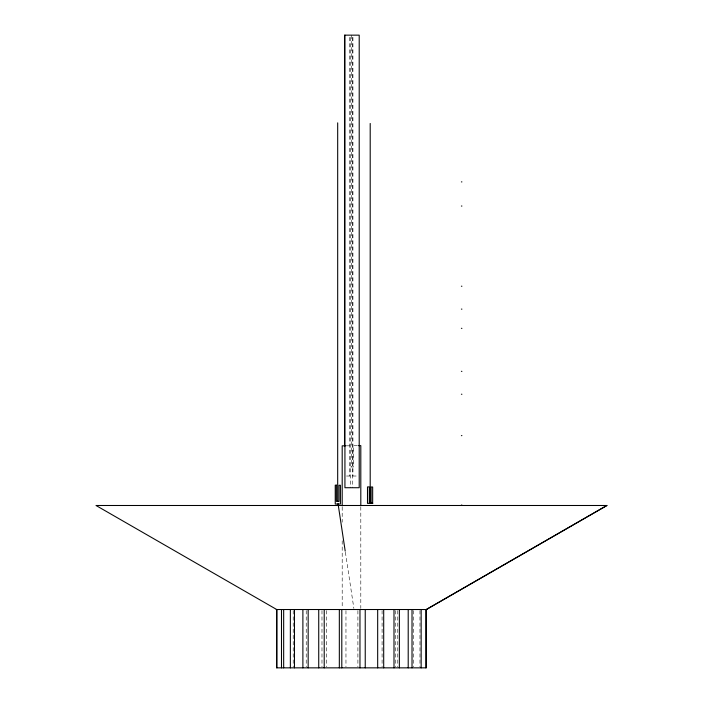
<?xml version="1.0" encoding="UTF-8"?>
<svg xmlns="http://www.w3.org/2000/svg" width="703" height="703" viewBox="0 0 703 703"><rect width="100%" height="100%" fill="white"/><g stroke="black" fill="none" stroke-linecap="round" stroke-linejoin="round"><path stroke-width="0.53" stroke-dasharray="3.52 2.64" d="M357.467 445.623L353.556 445.623L353.556 466.977L349.444 466.977M346.096 445.825L349.444 445.825M346.491 476.019L358.688 476.019M345.375 552.207L353.881 608.438M419.963 610.599L419.963 666.769M413.549 610.599L413.549 666.769M397.784 610.599L397.784 666.769M395.631 610.599L395.631 666.769M382.089 610.599L382.089 666.769M360.806 506.81L360.806 608.429M357.897 610.599L357.897 666.769M352.941 37.347L352.941 476.019M352.739 37.338L352.739 487.724M351.5 35.15L351.5 466.977M350.472 37.338L350.472 487.724M349.453 37.347L349.453 476.019M345.964 610.599L345.964 666.769M342.194 506.933L342.194 522.215M342.194 540.765L342.194 608.429M326.544 610.599L326.544 666.769M321.983 610.599L321.983 666.769M306.227 610.599L306.227 666.769M293.213 610.599L293.213 666.769"/><path stroke-width="1.05" d="M426.334 609.519L606.979 505.492L96.021 505.492L276.71 609.519L276.674 667.85L426.326 667.85L426.299 609.519L606.83 505.492M461.396 181.901L461.915 181.901M461.396 206.041L461.915 206.041M461.396 286.218L461.915 286.218M461.396 309.118L461.915 309.118M461.396 328.327L461.915 328.327M461.396 371.333L461.915 371.333M461.396 394.234L461.915 394.234M461.396 435.64L461.915 435.64M358.688 445.623L360.806 445.623L360.806 505.712M345.533 445.825L342.194 445.825L342.194 505.844M370.2 123.464L370.2 502.408L372.66 503.383L367.493 503.383L367.493 486.907L369.295 486.907L369.295 502.408L371.105 502.408L372.66 503.383L372.66 487.003L371.105 487.003L371.105 502.408M461.396 505.079L461.915 505.079M276.226 609.519L426.897 609.519M369.295 502.408L372.66 503.383M338.02 503.541L345.208 551.126M425.895 609.519L425.895 667.85M421.15 609.519L421.15 667.85M412.02 609.519L412.02 667.85M408.206 609.519L408.206 667.85M399.357 609.519L399.357 667.85M393.996 609.519L393.996 667.85M383.697 609.519L383.697 667.85M377.678 609.519L377.678 667.85M365.235 609.519L365.235 667.85M359.971 609.519L359.971 667.85M344.927 35.15L344.927 487.724L359.207 487.724L359.207 35.15L344.523 35.15L344.523 446.405M341.799 609.519L341.799 667.85M339.329 609.519L339.329 667.85M337.686 122.849L337.686 501.38M324.215 609.519L324.215 667.85M318.731 609.519L318.731 667.85M308.16 609.519L308.16 667.85M302.888 609.519L302.888 667.85M294.469 609.519L294.469 667.85M290.357 609.519L290.357 667.85M283.669 609.519L283.669 667.85M281.49 609.519L281.49 667.85M276.824 609.519L276.824 667.85M336.368 485.149L335.243 485.149L335.243 504.051L340.41 504.051L340.41 485.255L339.004 485.255L339.004 501.38L336.368 501.38L336.368 485.149"/></g></svg>
